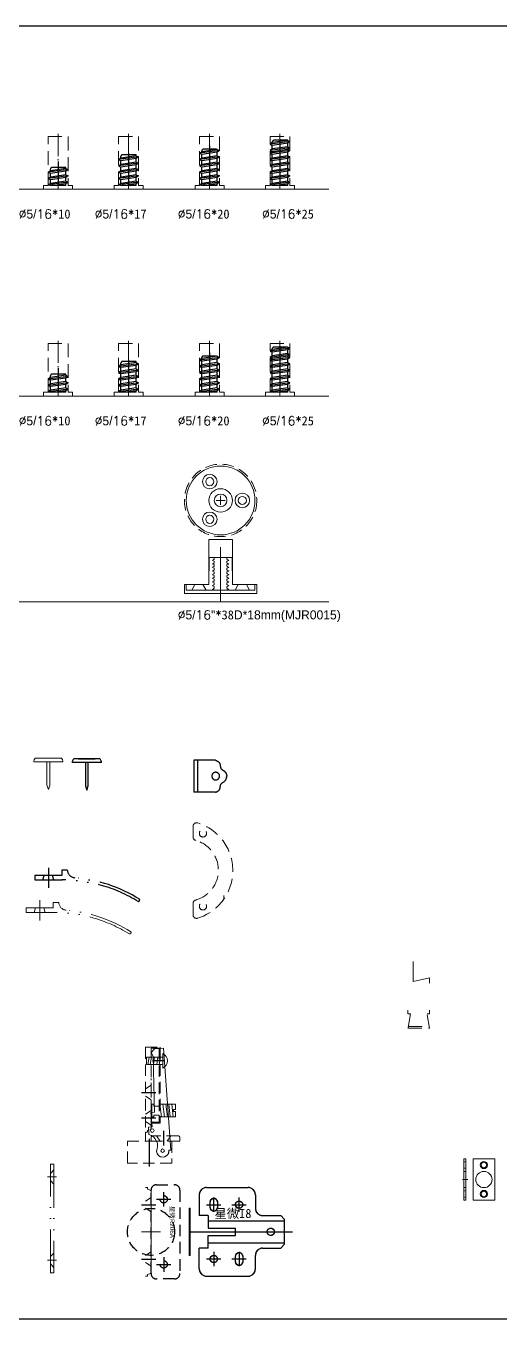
# Model space of a CAD drawing. Header units: millimetres. Extents: x -159360 to -156109, y -82746 to -81402.
# Drawn here: x -158842 to -158580, y -82746 to -82031 of the extents above; entities that cross this region are included whole.
import ezdxf

# ---------------------------------------------------------------- set-up
doc = ezdxf.new("R2010")
doc.units = ezdxf.units.MM
doc.header["$LTSCALE"] = 2
doc.header["$MEASUREMENT"] = 0
for name, pattern in [('ACAD_ISO04W100', [30.5, 24, -3, 0.5, -3]), ('ACAD_ISO05W100', [33, 24, -3, 0, -3, 0, -3]), ('ACAD_ISO12W100', [21, 12, -3, 0, -3, 0, -3]), ('CENTER', [2, 1.25, -0.25, 0.25, -0.25]), ('DASHED', [19.05, 12.7, -6.35]), ('HIDDEN2', [4.7625, 3.175, -1.5875])]:
    doc.linetypes.add(name, pattern=pattern)
doc.layers.get('0').update_dxf_attribs({"linetype": 'CONTINUOUS'})
for name, color, linetype in [('11-右后横档', 191, 'CONTINUOUS'), ('15-背板', 5, 'CONTINUOUS'), ('五金', 1, 'ACAD_ISO05W100')]:
    doc.layers.add(name, color=color, linetype=linetype)
for name, color, linetype, lineweight in [('14-左背框', 1, 'CONTINUOUS', 13), ('7-脚', 140, 'CENTER', 20), ('标注', 7, 'CONTINUOUS', 25)]:
    doc.layers.add(name, color=color, linetype=linetype, lineweight=lineweight)
doc.styles.add('HZ', font='simfang.ttf')
doc.styles.get("Standard").update_dxf_attribs({"font": 'SimSun.ttf', "height": 120})

# ---------------------------------------------------------------- blocks, each defined once
blk = doc.blocks.new('A$C3AF63EF9')
at = {"layer": '五金', "color": 1, "linetype": 'ByBlock', "lineweight": 18}
for p, q in [((-7.6, 3.45), (-6.77, -3.55)), ((-5.97, 3.45), (-5.13, -3.55)), ((-4.26, 3.45), (-3.43, -3.55)), ((-2.73, 3.45), (-1.9, -3.55)), ((-1, 3.5), (-0.17, -3.5))]:
    blk.add_line(p, q, dxfattribs=at)
for points in [[(-8, -3.5), (-8, -2.5), (-11, -2.5), (-11, -3.5), (-12, -3.5), (-12, 3.5), (-11, 3.5), (-11, 2.5), (-8, 2.5), (-8, 3.5)], [(-12, 3.5), (-11, 3.5)], [(-8, 3.5), (1, 3.5), (1, 0.5)], [(1, 0.5), (0, 0.5), (0, -0.5), (1, -0.5)], [(1, -0.5), (1, -3.5), (-8, -3.5)]]:
    blk.add_lwpolyline(points, dxfattribs=at)
blk = doc.blocks.new('A$C73464B1F')
at = {"layer": '五金', "color": 1, "linetype": 'ByBlock', "lineweight": 18}
for p, q in [((-7.58, 2), (-8.22, -2)), ((-6.26, 2), (-6.9, -2)), ((-4.5, 2), (-5.14, -2)), ((-2.63, 2), (-3.27, -2)), ((-1.31, 2), (-1.95, -2)), ((0, 2), (0, -2))]:
    blk.add_line(p, q, dxfattribs=at)
blk.add_lwpolyline([(-9, -2), (-9, 2), (0, 2), (0, 4, -0.638298), (0, -4, -0.148563)], format="xyb", dxfattribs=at)
blk.add_lwpolyline([(-9, -2), (0, -2), (0, -4)], dxfattribs=at)
blk = doc.blocks.new('A$C38414CFF')
at = {"layer": '五金', "color": 4}
for p, q in [((10.13, 44.5), (3.79, 44.5)), ((-2.3, 27), (5.7, 27)), ((-2.3, 27), (5.7, 27)), ((-2.3, 13), (5.7, 13))]:
    blk.add_line(p, q, dxfattribs=at)
at = {"layer": '五金', "color": 1, "linetype": 'HIDDEN2', "lineweight": 18}
for p, q in [((8, 46.5), (7.5, 46.5)), ((8, 42.5), (7.5, 42.5)), ((0, 29), (3, 31)), ((0, 29), (3, 31)), ((3, 24.3), (3, 34.7)), ((0, 25), (3, 23)), ((0, 25), (3, 23)), ((0, 15), (3, 17)), ((0, 15), (3, 17)), ((0, 11), (3, 9)), ((0, 11), (3, 9)), ((0, 5), (0, 0))]:
    blk.add_line(p, q, dxfattribs=at)
for points in [[(0, 52), (8, 52), (8, 10), (3, 10)], [(3, 51.5), (7.5, 51.5), (7.5, 10.5), (3, 10.5)]]:
    blk.add_lwpolyline(points, dxfattribs=at)
for points in [[(0, 5), (1, 5), (1, 6), (2.63, 6.43, 0.340854), (3, 6.91), (3, 52)], [(0, 52), (0, 5), (1, 5), (1, 6), (2.63, 6.43, 0.340854), (3, 6.91), (3, 52)]]:
    blk.add_lwpolyline(points, format="xyb", dxfattribs=at)
blk = doc.blocks.new('A$C4C703974')
at = {"layer": '五金', "color": 1, "linetype": 'ByBlock', "lineweight": 18}
blk.add_line((6, -54.5), (7, -54.5), dxfattribs=at)
for points in [[(-0.5, -32.91), (1, -2), (0, 0)], [(7, 2), (2, 2), (0, 0)], [(7, 2), (7, -54.5)], [(-0.5, -32.91), (-2.4, -32.91), (-2.4, -40.91), (-4.4, -40.91), (-4.4, -45.09)]]:
    blk.add_lwpolyline(points, dxfattribs=at)
for centre in [(-2.4, -43), (2.5, -54.5)]:
    blk.add_circle(centre, 1, dxfattribs=at)
for centre, radius, start, end in [((-6.49, -51.16), 6.42, 328.72209, 71.01033), ((2.5, -54.5), 3.5, 180, 0)]:
    blk.add_arc(centre, radius, start, end, dxfattribs=at)
blk = doc.blocks.new('A$C4B486485')
at = {"layer": '五金', "color": 4}
for p, q in [((0, -13.98), (0, 1.32)), ((7.75, -2.3), (7.75, 5.7))]:
    blk.add_line(p, q, dxfattribs=at)
at = {"layer": '五金', "color": 1, "linetype": 'ByBlock', "lineweight": 18}
for p, q in [((5.75, 0), (3.75, 3)), ((9.75, 0), (11.75, 3))]:
    blk.add_line(p, q, dxfattribs=at)
at = {"layer": '五金', "color": 1, "linetype": 'HIDDEN2', "lineweight": 18}
blk.add_lwpolyline([(13.75, 0), (12.25, 0), (12.25, -12), (-12.25, -12), (-12.25, 0), (0.75, 0)], dxfattribs=at)
blk.add_lwpolyline([(0.75, 0), (16.75, 0), (16.75, 2, 0.414214), (15.75, 3), (1.75, 3, 0.414214), (0.75, 2)], format="xyb", close=True, dxfattribs=at)
at = {"layer": '五金', "color": 1, "linetype": 'ByBlock', "lineweight": 18}
for name, p in [('A$C38414CFF', (-2.25, 0)), ('A$C73464B1F', (7.24, 44.5)), ('A$C3AF63EF9', (13.25, 17))]:
    blk.add_blockref(name, p, dxfattribs=at)
at = {"layer": '五金', "color": 1, "linetype": 'ByBlock', "lineweight": 18, "rotation": 4.153977684041114}
blk.add_blockref('A$C4C703974', (0.75, 49), dxfattribs=at)
blk = doc.blocks.new('A$C39632CB1')
at = {"layer": '五金', "color": 4}
blk.add_line((-2.3, 14.94), (5.7, 14.94), dxfattribs=at)
at = {"layer": '五金', "color": 1, "linetype": 'ByBlock', "lineweight": 18}
for p, q in [((0, 16.94), (3, 18.94)), ((0, 12.94), (3, 10.94)), ((0, -13.06), (3, -11.06)), ((0, -17.06), (3, -19.06))]:
    blk.add_line(p, q, dxfattribs=at)
blk.add_lwpolyline([(0, -24.56), (1, -24.56), (1, -23.56), (2.63, -23.13, 0.340854), (3, -22.65), (3, 22.53, 0.357511), (2.6, 23.02), (1, 23.44), (1, 24.44), (0, 24.44)], format="xyb", dxfattribs=at)
blk = doc.blocks.new('A$C00180DB9')
at = {"layer": '五金', "color": 4}
for p, q in [((7, 14), (7, 22)), ((3, 18), (11, 18)), ((7, -14), (7, -22)), ((3, -18), (11, -18))]:
    blk.add_line(p, q, dxfattribs=at)
at = {"layer": '五金', "color": 4, "linetype": 'ByBlock', "lineweight": 18}
for p, q in [((-5.2, 0), (5.2, 0)), ((0, -5.2), (0, 5.2))]:
    blk.add_line(p, q, dxfattribs=at)
at = {"layer": '五金', "linetype": 'HIDDEN2'}
blk.add_lwpolyline([(3, 26), (13, 26, -0.414214), (16, 23), (16, -23, -0.414214), (13, -26), (3, -26, -0.414214), (0, -23), (0, 23, -0.414214)], format="xyb", close=True, dxfattribs=at)
for centre, radius in [((7, 18), 2), ((0, 0), 13), ((7, -18), 2)]:
    blk.add_circle(centre, radius, dxfattribs=at)
at = {"layer": '五金', "lineweight": 18, "insert": (12.96, 14.27), "char_height": 2.5, "width": 22.9004, "attachment_point": 1, "rotation": 270}
blk.add_mtext('{\\fSimSun|b0|i0|c134|p54;星微\\fArial|b0|i0|c0|p32;R206A}', dxfattribs=at)
blk = doc.blocks.new('A$C342E52DD')
at = {"layer": '五金', "color": 4}
for p, q in [((10, 14), (10, 22)), ((-2.3, 15), (5.7, 15)), ((6, 18), (14, 18)), ((10, -14), (10, -22)), ((-2.3, -15), (5.7, -15)), ((6, -18), (14, -18))]:
    blk.add_line(p, q, dxfattribs=at)
at = {"layer": '五金', "color": 1, "linetype": 'ByBlock', "lineweight": 18}
for p, q in [((0, 17), (3, 19)), ((0, 13), (3, 11)), ((0, -13), (3, -11)), ((0, -17), (3, -19))]:
    blk.add_line(p, q, dxfattribs=at)
at = {"layer": '五金', "color": 4, "linetype": 'ByBlock', "lineweight": 18}
for p, q in [((-2.2, 0), (8.2, 0)), ((3, -5.2), (3, 5.2))]:
    blk.add_line(p, q, dxfattribs=at)
at = {"layer": '五金', "color": 1, "linetype": 'ByBlock', "lineweight": 18}
blk.add_lwpolyline([(0, -24.5), (1, -24.5), (1, -23.5), (2.63, -23.07, 0.340854), (3, -22.59), (3, 22.59, 0.357511), (2.6, 23.08), (1, 23.5), (1, 24.5), (0, 24.5)], format="xyb", dxfattribs=at)
at = {"layer": '五金', "linetype": 'HIDDEN2'}
blk.add_lwpolyline([(6, 26), (16, 26, -0.414214), (19, 23), (19, -23, -0.414214), (16, -26), (6, -26, -0.414214), (3, -23), (3, 23, -0.414214)], format="xyb", close=True, dxfattribs=at)
for centre, radius in [((10, 18), 2), ((3, 0), 13), ((10, -18), 2)]:
    blk.add_circle(centre, radius, dxfattribs=at)
at = {"layer": '五金', "color": 1, "linetype": 'ByBlock', "lineweight": 18}
for name, p in [('A$C00180DB9', (3, 0)), ('A$C39632CB1', (0, 0.06))]:
    blk.add_blockref(name, p, dxfattribs=at)
at = {"layer": '五金', "lineweight": 18, "insert": (15.96, 14.27), "char_height": 2.5, "width": 22.9004, "attachment_point": 1, "rotation": 270}
blk.add_mtext('{\\fSimSun|b0|i0|c134|p54;星微\\fArial|b0|i0|c0|p32;R206A}', dxfattribs=at)
blk = doc.blocks.new('A$C1E143829')
at = {"layer": '五金'}
for p, q in [((9, 24.5), (32, 24.5)), ((5, 20.5), (5, 9)), ((36, 20.5), (36, 13)), ((10, 9), (5, 9)), ((10, 9), (10, 2)), ((40, 9), (50, 9)), ((50, 9), (52, 7)), ((0, 0), (56.46, 0)), ((10, 6), (52, 6)), ((10, 2), (25, 2)), ((25, -2), (25, 2)), ((52, 7), (52, -7)), ((10, -2), (25, -2)), ((10, -9), (10, -2)), ((10, -6), (52, -6)), ((52, -7), (50, -9)), ((10, -9), (5, -9)), ((10, -9), (5, -9)), ((5, -20.5), (5, -9)), ((36, -20.5), (36, -13)), ((40, -9), (50, -9)), ((9, -24.5), (32, -24.5))]:
    blk.add_line(p, q, dxfattribs=at)
at = {"layer": '五金', "color": 4}
for p, q in [((9, 15), (17, 15)), ((13, 11), (13, 19)), ((23, 15), (31, 15)), ((27, 11), (27, 19)), ((13, -11), (13, -19)), ((27, -11), (27, -19)), ((17, -15), (9, -15)), ((31, -15), (23, -15))]:
    blk.add_line(p, q, dxfattribs=at)
at = {"layer": '五金'}
for points in [[(11, 13.5), (11, 16.5, -1), (15, 16.5), (15, 13.5, -1), (11, 13.5, -1)], [(29, -13.5), (29, -16.5, -1), (25, -16.5), (25, -13.5, -1), (29, -13.5, -1)]]:
    blk.add_lwpolyline(points, format="xyb", dxfattribs=at)
for centre in [(27, 15), (44.5, 0), (13, -15)]:
    blk.add_circle(centre, 2, dxfattribs=at)
for centre, start, end in [((9, 20.5), 90, 180), ((32, 20.5), 0, 90), ((40, 13), 180, 270), ((40, -13), 90, 180), ((9, -20.5), 180, 270), ((32, -20.5), 270, 0)]:
    blk.add_arc(centre, 4, start, end, dxfattribs=at)
at = {"layer": '五金', "lineweight": 18, "insert": (13.4, 12.64), "char_height": 5, "width": 36.317, "attachment_point": 1}
blk.add_mtext('{\\fSimSun|b0|i0|c134|p54;星微}I{\\fSimSun|b0|i0|c134|p54;8}', dxfattribs=at)
blk = doc.blocks.new('A$C5EF81AE8')
at = {"layer": '五金', "linetype": 'ACAD_ISO12W100', "lineweight": 18}
for p, q in [((-1.66, -7), (3.34, -7)), ((-1.66, -53), (3.34, -53))]:
    blk.add_line(p, q, dxfattribs=at)
blk.add_lwpolyline([(2, 0), (2, -60), (0, -60), (0, 0)], close=True, dxfattribs=at)
for points in [[(2, -3), (2, -3), (0, -5), (0, -9), (2, -11), (2, -11)], [(2, -57), (2, -57), (0, -55), (0, -51), (2, -49), (2, -49)]]:
    blk.add_lwpolyline(points, dxfattribs=at)
blk = doc.blocks.new('A$C4D2A5244')
at = {"layer": '五金'}
for p, q in [((0, 21.94), (0, 0.04)), ((5.5, 19.33), (-5.5, 17.83)), ((-4.25, 18.73), (-5.5, 17.83)), ((-5.5, 17.83), (-4.25, 17.22)), ((5.5, 15.83), (-5.5, 14.33)), ((-4.25, 15.23), (-5.5, 14.33)), ((-5.5, 14.33), (-4.25, 13.72)), ((4.25, 19.93), (-4.25, 18.73)), ((-4.25, 18.73), (-4.25, 19.29)), ((4.25, 18.42), (-4.25, 17.22)), ((-4.25, 15.23), (-4.25, 17.22)), ((4.25, 16.43), (-4.25, 15.23)), ((4.25, 14.92), (-4.25, 13.72)), ((3.5, 20.04), (-3.5, 20.04)), ((4.25, 19.93), (5.5, 19.33)), ((5.5, 19.33), (4.25, 18.42)), ((4.25, 16.43), (4.25, 18.42)), ((4.25, 16.43), (5.5, 15.83)), ((5.5, 15.83), (4.25, 14.92)), ((4.25, 12.93), (4.25, 14.92)), ((5.5, 12.33), (-5.5, 10.83)), ((-4.25, 11.73), (-5.5, 10.83)), ((-5.5, 10.83), (-4.25, 10.22)), ((5.5, 8.83), (-5.5, 7.33)), ((-4.25, 8.23), (-5.5, 7.33)), ((-5.5, 7.33), (-4.25, 6.72)), ((-4.25, 11.73), (-4.25, 13.72)), ((4.25, 12.93), (-4.25, 11.73)), ((4.25, 11.42), (-4.25, 10.22)), ((-4.25, 8.23), (-4.25, 10.22)), ((4.25, 9.43), (-4.25, 8.23)), ((4.25, 7.92), (-4.25, 6.72)), ((4.25, 12.93), (5.5, 12.33)), ((5.5, 12.33), (4.25, 11.42)), ((4.25, 9.43), (4.25, 11.42)), ((4.25, 9.43), (5.5, 8.83)), ((5.5, 8.83), (4.25, 7.92)), ((4.25, 5.93), (4.25, 7.92)), ((5.5, 5.33), (-5.5, 3.83)), ((-4.25, 4.73), (-5.5, 3.83)), ((-5.5, 3.83), (-4.25, 3.22)), ((5.5, 1.83), (-5.5, 0.33)), ((-4.25, 1.23), (-5.5, 0.33)), ((-5.5, 0.33), (-3.5, 0.04)), ((-4.25, 4.73), (-4.25, 6.72)), ((4.25, 5.93), (-4.25, 4.73)), ((4.25, 4.42), (-4.25, 3.22)), ((-4.25, 1.23), (-4.25, 3.22)), ((4.25, 2.43), (-4.25, 1.23)), ((4.25, 0.04), (-3.5, 0.04)), ((4.25, 0.92), (-2, 0.04)), ((4.25, 5.93), (5.5, 5.33)), ((5.5, 5.33), (4.25, 4.42)), ((4.25, 2.43), (4.25, 4.42)), ((4.25, 2.43), (5.5, 1.83)), ((5.5, 1.83), (4.25, 0.92)), ((4.25, 0.04), (4.25, 0.92))]:
    blk.add_line(p, q, dxfattribs=at)
for centre, start, end in [((-3.5, 19.29), 90, 180), ((3.5, 19.29), 53.95129, 90)]:
    blk.add_arc(centre, 0.75, start, end, dxfattribs=at)
blk = doc.blocks.new('A$C4B52179E')
at = {"layer": '五金'}
for p, q in [((5.5, 24.3), (-5.5, 22.8)), ((-4.25, 23.7), (-5.5, 22.8)), ((-5.5, 22.8), (-4.25, 22.19)), ((4.25, 24.9), (-4.25, 23.7)), ((-4.25, 23.7), (-4.25, 24)), ((4.25, 23.39), (-4.25, 22.19)), ((-4.25, 20.2), (-4.25, 22.19)), ((4.25, 25), (-3.25, 25)), ((0, 25.56), (0, 0)), ((4.25, 24.9), (4.25, 25)), ((4.25, 24.9), (5.5, 24.3)), ((5.5, 24.3), (4.25, 23.39)), ((4.25, 21.4), (4.25, 23.39)), ((5.5, 20.8), (-5.5, 19.3)), ((-4.25, 20.2), (-5.5, 19.3)), ((-5.5, 19.3), (-4.25, 18.69)), ((5.5, 19.29), (-5.5, 17.79)), ((-4.25, 18.69), (-5.5, 17.79)), ((-5.5, 17.79), (-4.25, 17.18)), ((5.5, 15.79), (-5.5, 14.29)), ((-4.25, 15.19), (-5.5, 14.29)), ((-5.5, 14.29), (-4.25, 13.68)), ((4.25, 21.4), (-4.25, 20.2)), ((4.25, 19.89), (-4.25, 18.69)), ((4.25, 18.38), (-4.25, 17.18)), ((-4.25, 15.19), (-4.25, 17.18)), ((4.25, 16.39), (-4.25, 15.19)), ((4.25, 14.88), (-4.25, 13.68)), ((4.25, 21.4), (5.5, 20.8)), ((5.5, 20.8), (4.25, 19.89)), ((4.25, 19.89), (5.5, 19.29)), ((5.5, 19.29), (4.25, 18.38)), ((4.25, 16.39), (4.25, 18.38)), ((4.25, 16.39), (5.5, 15.79)), ((5.5, 15.79), (4.25, 14.88)), ((4.25, 12.89), (4.25, 14.88)), ((5.5, 12.29), (-5.5, 10.79)), ((-4.25, 11.69), (-5.5, 10.79)), ((-5.5, 10.79), (-4.25, 10.18)), ((5.5, 8.79), (-5.5, 7.29)), ((-4.25, 8.19), (-5.5, 7.29)), ((-5.5, 7.29), (-4.25, 6.68)), ((-4.25, 11.69), (-4.25, 13.68)), ((4.25, 12.89), (-4.25, 11.69)), ((4.25, 11.38), (-4.25, 10.18)), ((-4.25, 8.19), (-4.25, 10.18)), ((4.25, 9.39), (-4.25, 8.19)), ((4.25, 7.88), (-4.25, 6.68)), ((4.25, 12.89), (5.5, 12.29)), ((5.5, 12.29), (4.25, 11.38)), ((4.25, 9.39), (4.25, 11.38)), ((4.25, 9.39), (5.5, 8.79)), ((5.5, 8.79), (4.25, 7.88)), ((4.25, 5.89), (4.25, 7.88)), ((5.5, 5.29), (-5.5, 3.79)), ((-4.25, 4.69), (-5.5, 3.79)), ((-5.5, 3.79), (-4.25, 3.18)), ((5.5, 1.79), (-5.5, 0.29)), ((-4.25, 1.19), (-5.5, 0.29)), ((-5.5, 0.29), (-3.5, 0)), ((-4.25, 4.69), (-4.25, 6.68)), ((4.25, 5.89), (-4.25, 4.69)), ((4.25, 4.38), (-4.25, 3.18)), ((-4.25, 1.19), (-4.25, 3.18)), ((4.25, 2.39), (-4.25, 1.19)), ((4.25, 0), (-3.5, 0)), ((4.25, 0.88), (-2, 0)), ((4.25, 5.89), (5.5, 5.29)), ((5.5, 5.29), (4.25, 4.38)), ((4.25, 2.39), (4.25, 4.38)), ((4.25, 2.39), (5.5, 1.79)), ((5.5, 1.79), (4.25, 0.88)), ((4.25, 0), (4.25, 0.88))]:
    blk.add_line(p, q, dxfattribs=at)
blk.add_arc((-3.25, 24), 1, 90, 180, dxfattribs=at)
blk = doc.blocks.new('A$C1B454A5F')
at = {"layer": '五金'}
for p, q in [((5.5, 15.79), (-5.5, 14.29)), ((-4.25, 15.19), (-5.5, 14.29)), ((-5.5, 14.29), (-4.25, 13.68)), ((4.25, 16.39), (-4.25, 15.19)), ((-4.25, 15.19), (-4.25, 16)), ((4.25, 14.88), (-4.25, 13.68)), ((4.25, 17), (-3.25, 17)), ((0, 17.9), (0, 0)), ((4.25, 16.39), (4.25, 17)), ((4.25, 16.39), (5.5, 15.79)), ((5.5, 15.79), (4.25, 14.88)), ((4.25, 12.89), (4.25, 14.88)), ((5.5, 12.29), (-5.5, 10.79)), ((-4.25, 11.69), (-5.5, 10.79)), ((-5.5, 10.79), (-4.25, 10.18)), ((5.5, 8.79), (-5.5, 7.29)), ((-4.25, 8.19), (-5.5, 7.29)), ((-5.5, 7.29), (-4.25, 6.68)), ((-4.25, 11.69), (-4.25, 13.68)), ((4.25, 12.89), (-4.25, 11.69)), ((4.25, 11.38), (-4.25, 10.18)), ((-4.25, 8.19), (-4.25, 10.18)), ((4.25, 9.39), (-4.25, 8.19)), ((4.25, 7.88), (-4.25, 6.68)), ((4.25, 12.89), (5.5, 12.29)), ((5.5, 12.29), (4.25, 11.38)), ((4.25, 9.39), (4.25, 11.38)), ((4.25, 9.39), (5.5, 8.79)), ((5.5, 8.79), (4.25, 7.88)), ((4.25, 5.89), (4.25, 7.88)), ((5.5, 5.29), (-5.5, 3.79)), ((-4.25, 4.69), (-5.5, 3.79)), ((-5.5, 3.79), (-4.25, 3.18)), ((5.5, 1.79), (-5.5, 0.29)), ((-4.25, 1.19), (-5.5, 0.29)), ((-5.5, 0.29), (-3.5, 0)), ((-4.25, 4.69), (-4.25, 6.68)), ((4.25, 5.89), (-4.25, 4.69)), ((4.25, 4.38), (-4.25, 3.18)), ((-4.25, 1.19), (-4.25, 3.18)), ((4.25, 2.39), (-4.25, 1.19)), ((4.25, 0), (-3.5, 0)), ((4.25, 0.88), (-2, 0)), ((4.25, 5.89), (5.5, 5.29)), ((5.5, 5.29), (4.25, 4.38)), ((4.25, 2.39), (4.25, 4.38)), ((4.25, 2.39), (5.5, 1.79)), ((5.5, 1.79), (4.25, 0.88)), ((4.25, 0), (4.25, 0.88))]:
    blk.add_line(p, q, dxfattribs=at)
blk.add_arc((-3.25, 16), 1, 90, 180, dxfattribs=at)
blk = doc.blocks.new('A$C697538F8')
at = {"layer": '五金'}
for p, q in [((5.5, 8.79), (-5.5, 7.29)), ((-4.25, 8.19), (-5.5, 7.29)), ((-5.5, 7.29), (-4.25, 6.68)), ((4.25, 9.39), (-4.25, 8.19)), ((-4.25, 8.19), (-4.25, 9)), ((4.25, 7.88), (-4.25, 6.68)), ((4.25, 10), (-3.25, 10)), ((0, 13.23), (0, 0)), ((4.25, 9.39), (4.25, 10)), ((4.25, 9.39), (5.5, 8.79)), ((5.5, 8.79), (4.25, 7.88)), ((4.25, 5.89), (4.25, 7.88)), ((5.5, 5.29), (-5.5, 3.79)), ((-4.25, 4.69), (-5.5, 3.79)), ((-5.5, 3.79), (-4.25, 3.18)), ((5.5, 1.79), (-5.5, 0.29)), ((-4.25, 1.19), (-5.5, 0.29)), ((-5.5, 0.29), (-3.5, 0)), ((-4.25, 4.69), (-4.25, 6.68)), ((4.25, 5.89), (-4.25, 4.69)), ((4.25, 4.38), (-4.25, 3.18)), ((-4.25, 1.19), (-4.25, 3.18)), ((4.25, 2.39), (-4.25, 1.19)), ((4.25, 0), (-3.5, 0)), ((4.25, 0.88), (-2, 0)), ((4.25, 5.89), (5.5, 5.29)), ((5.5, 5.29), (4.25, 4.38)), ((4.25, 2.39), (4.25, 4.38)), ((4.25, 2.39), (5.5, 1.79)), ((5.5, 1.79), (4.25, 0.88)), ((4.25, 0), (4.25, 0.88))]:
    blk.add_line(p, q, dxfattribs=at)
blk.add_arc((-3.25, 9), 1, 90, 180, dxfattribs=at)
blk = doc.blocks.new('A$C04316B8F')
at = {"layer": '五金', "linetype": 'ACAD_ISO12W100', "lineweight": 30}
for p, q in [((0, 0), (-15, 0)), ((-15, 0), (-15, -2.5)), ((-7.5, 4.21), (-7.5, -6.93)), ((0, 3), (0, 0)), ((0, 3), (3, 3)), ((-15, -2.5), (0, -2.5)), ((0, -2.5), (0.36, -2.5))]:
    blk.add_line(p, q, dxfattribs=at)
at = {"layer": '五金'}
for p, q in [((-10.58, -2.5), (-9.78, 0)), ((-4.42, -2.5), (-5.22, 0))]:
    blk.add_line(p, q, dxfattribs=at)
at = {"layer": '五金', "linetype": 'ACAD_ISO12W100', "lineweight": 30}
for centre, radius, start, end in [((7.5, 3.19), 4.51, 182.46757, 265.05353), ((0.18, -82.1), 79.6, 58.19026, 90.12791), ((0.18, -82.1), 81.1, 58.1858, 85.09281), ((42.08, -13.54), 0.922, 273.47623, 22.42196)]:
    blk.add_arc(centre, radius, start, end, dxfattribs=at)
blk = doc.blocks.new('A$C495B21C4')
at = {"layer": '五金', "lineweight": 30}
for p, q in [((-8.85, 12.03), (-8.85, 0)), ((8.85, 12.03), (8.85, 0)), ((8.85, 2), (-8.85, 2)), ((8.85, 0), (-8.85, 0))]:
    blk.add_line(p, q, dxfattribs=at)
blk.add_circle((0.09, 12.07), 2.12, dxfattribs=at)
for points in [[(-8.85, 12.03), (-8.5, 12.84), (-7.88, 14.25), (-5.87, 14.58), (-3.66, 14.91), (-3.01, 17.42), (-0.85, 18.16), (0, 18.17)], [(8.85, 12.03), (8.5, 12.84), (7.88, 14.25), (5.87, 14.58), (3.66, 14.91), (3.01, 17.42), (0.85, 18.16), (0, 18.17)]]:
    blk.add_open_spline(points, degree=3, knots=[0, 0, 0, 0, 2.451698, 4.263075, 5.767117, 8.773082, 11.009405, 11.009405, 11.009405, 11.009405], dxfattribs=at)
blk = doc.blocks.new('A$C01A2602B')
at = {"layer": '7-脚', "linetype": 'DASHED', "ltscale": 0.3}
blk.add_line((-5.82, -9), (5.82, -9), dxfattribs=at)
blk.add_lwpolyline([(-6, 0), (-6, -2), (-4.59, -2), (-6, -10), (6, -10), (4.59, -2), (6, -2), (6, 0)], dxfattribs=at)
blk = doc.blocks.new('A$C676E53A0')
at = {"layer": '11-右后横档'}
for p, q in [((8.06, 0), (-8.06, 0)), ((7.26, 2), (-7.26, 2))]:
    blk.add_line(p, q, dxfattribs=at)
at = {"layer": '11-右后横档', "ltscale": 0.1}
blk.add_lwpolyline([(-0.81, 0), (-0.81, -12.87), (0, -15.29), (0.81, -12.87), (0.81, 0)], dxfattribs=at)
at = {"layer": '11-右后横档'}
for centre, radius, start, end in [((-5.23, -0.01), 2.84, 142.95828, 179.70787), ((-6.75, 1.37), 0.806, 128.78266, 156.42182), ((6.75, 1.37), 0.806, 23.57818, 51.21734), ((5.23, -0.01), 2.84, 0.29213, 37.04172)]:
    blk.add_arc(centre, radius, start, end, dxfattribs=at)
at = {"layer": '15-背板', "color": 3}
blk.add_line((-4.57, 2), (4.57, 2), dxfattribs=at)
blk = doc.blocks.new('A$C03D8782E')
at = {"layer": '14-左背框', "linetype": 'DASHED', "ltscale": 0.3}
for p, q in [((-24.61, 0), (-18.4, 0)), ((24.23, 0), (18.4, 0)), ((-16.02, -17), (-13.92, -17))]:
    blk.add_line(p, q, dxfattribs=at)
for centre in [(-19.96, -5.5), (20.34, -5.5)]:
    blk.add_circle(centre, 2, dxfattribs=at)
for centre, radius, start, end in [((-24.61, -2), 2, 90, 197.21751), ((24.23, -2), 2, 342.78249, 90), ((-0.19, 5.57), 27.57, 197.21751, 342.78249), ((-18.4, -2), 2, 15.46144, 90), ((0, 3.09), 17.09, 195.46144, 344.53856), ((18.4, -2), 2, 90, 164.53856)]:
    blk.add_arc(centre, radius, start, end, dxfattribs=at)

msp = doc.modelspace()

# ---------------------------------------------------------------- linework, layer by layer
at = {"color": 0, "linetype": 'ACAD_ISO04W100', "lineweight": 18, "ltscale": 0.3}
for p, q in [((-158824.33, -82121.51), (-158824.33, -82090.93)), ((-158785.4, -82121.51), (-158785.4, -82090.93)), ((-158740.63, -82121.51), (-158740.63, -82090.93)), ((-158701.7, -82121.51), (-158701.7, -82090.93)), ((-158824.33, -82235.72), (-158824.33, -82205.15)), ((-158785.4, -82235.72), (-158785.4, -82205.15)), ((-158740.63, -82235.72), (-158740.63, -82205.15)), ((-158701.7, -82235.72), (-158701.7, -82205.15))]:
    msp.add_line(p, q, dxfattribs=at)
at = {"color": 0, "linetype": 'ByBlock', "lineweight": 18}
for p, q in [((-159333.27, -82121.51), (-158674.77, -82121.51)), ((-159238.53, -82235.72), (-158674.77, -82235.72)), ((-159238.53, -82349.44), (-158674.77, -82349.44)), ((-158767.99, -82647.41), (-158769.99, -82644.41)), ((-158763.99, -82647.41), (-158761.99, -82644.41)), ((-158599, -82664), (-158600, -82664)), ((-158600.8, -82668.5), (-158597.93, -82668.5)), ((-158599, -82673), (-158600, -82673)), ((-158775.99, -82680.41), (-158772.99, -82678.41)), ((-158775.99, -82684.41), (-158772.99, -82686.41)), ((-158772.99, -82702.61), (-158772.99, -82692.2)), ((-158778.19, -82697.41), (-158767.79, -82697.41)), ((-158775.99, -82710.41), (-158772.99, -82708.41)), ((-158775.99, -82714.41), (-158772.99, -82716.41))]:
    msp.add_line(p, q, dxfattribs=at)
at = {"color": 0, "lineweight": 18}
for p, q in [((-158737.01, -82293.41), (-158732.01, -82293.41)), ((-158734.51, -82295.91), (-158734.51, -82290.91)), ((-158822.48, -82435.76), (-158837, -82435.76)), ((-158834.32, -82435.76), (-158825.17, -82435.76)), ((-158821.68, -82437.76), (-158837.81, -82437.76)), ((-158837.57, -82520.93), (-158836.78, -82518.43)), ((-158831.41, -82520.93), (-158832.21, -82518.43))]:
    msp.add_line(p, q, dxfattribs=at)
at = {"color": 0, "lineweight": 18, "ltscale": 0.3}
for p, q in [((-158739.08, -82326.52), (-158738.01, -82325.78)), ((-158739.08, -82326.52), (-158738.01, -82326.86)), ((-158739.08, -82328.52), (-158738.01, -82327.78)), ((-158739.08, -82328.52), (-158738.01, -82328.86)), ((-158739.08, -82330.52), (-158738.01, -82329.78)), ((-158738.01, -82324.89), (-158738.01, -82325.78)), ((-158738.01, -82326.86), (-158738.01, -82327.78)), ((-158738.01, -82328.86), (-158738.01, -82329.78)), ((-158737.38, -82324.89), (-158730.97, -82324.89)), ((-158731.01, -82324.89), (-158731.01, -82325.78)), ((-158729.95, -82326.52), (-158731.01, -82325.78)), ((-158729.95, -82326.52), (-158731.01, -82326.86)), ((-158731.01, -82326.86), (-158731.01, -82327.78)), ((-158729.95, -82328.52), (-158731.01, -82327.78)), ((-158729.95, -82328.52), (-158731.01, -82328.86)), ((-158731.01, -82328.86), (-158731.01, -82329.78)), ((-158729.95, -82330.52), (-158731.01, -82329.78)), ((-158739.08, -82330.52), (-158738.01, -82330.86)), ((-158739.08, -82332.52), (-158738.01, -82331.78)), ((-158739.08, -82332.52), (-158738.01, -82332.86)), ((-158739.08, -82334.52), (-158738.01, -82333.78)), ((-158739.08, -82334.52), (-158738.01, -82334.86)), ((-158739.08, -82336.52), (-158738.01, -82335.78)), ((-158739.08, -82336.52), (-158738.01, -82336.86)), ((-158738.01, -82330.86), (-158738.01, -82331.78)), ((-158738.01, -82332.86), (-158738.01, -82333.78)), ((-158738.01, -82334.86), (-158738.01, -82335.78)), ((-158738.01, -82336.86), (-158738.01, -82337.78)), ((-158729.95, -82330.52), (-158731.01, -82330.86)), ((-158731.01, -82330.86), (-158731.01, -82331.78)), ((-158729.95, -82332.52), (-158731.01, -82331.78)), ((-158729.95, -82332.52), (-158731.01, -82332.86)), ((-158731.01, -82332.86), (-158731.01, -82333.78)), ((-158729.95, -82334.52), (-158731.01, -82333.78)), ((-158729.95, -82334.52), (-158731.01, -82334.86)), ((-158731.01, -82334.86), (-158731.01, -82335.78)), ((-158729.95, -82336.52), (-158731.01, -82335.78)), ((-158729.95, -82336.52), (-158731.01, -82336.86)), ((-158731.01, -82336.86), (-158731.01, -82337.78)), ((-158748.76, -82339.89), (-158750.51, -82342.89)), ((-158744.26, -82339.89), (-158742.51, -82342.89)), ((-158739.08, -82338.52), (-158738.01, -82337.78)), ((-158739.08, -82338.52), (-158738.01, -82338.86)), ((-158739.08, -82340.52), (-158738.01, -82339.78)), ((-158739.08, -82340.52), (-158738.01, -82340.86)), ((-158739.08, -82342.52), (-158738.01, -82341.78)), ((-158739.08, -82342.52), (-158738.01, -82342.86)), ((-158738.01, -82338.86), (-158738.01, -82339.78)), ((-158738.01, -82340.86), (-158738.01, -82341.78)), ((-158729.95, -82338.52), (-158731.01, -82337.78)), ((-158729.95, -82338.52), (-158731.01, -82338.86)), ((-158731.01, -82338.86), (-158731.01, -82339.78)), ((-158729.95, -82340.52), (-158731.01, -82339.78)), ((-158729.95, -82340.52), (-158731.01, -82340.86)), ((-158731.01, -82340.86), (-158731.01, -82341.78)), ((-158729.95, -82342.52), (-158731.01, -82341.78)), ((-158729.95, -82342.52), (-158731.01, -82342.86)), ((-158724.76, -82339.89), (-158726.51, -82342.89)), ((-158720.26, -82339.89), (-158718.51, -82342.89))]:
    msp.add_line(p, q, dxfattribs=at)
at = {"color": 0, "linetype": 'ACAD_ISO12W100', "lineweight": 18}
for p, q in [((-158834.49, -82514.22), (-158834.49, -82525.35)), ((-158826.99, -82515.43), (-158826.99, -82518.43)), ((-158826.99, -82515.43), (-158823.99, -82515.43)), ((-158826.99, -82518.43), (-158841.99, -82518.43)), ((-158841.99, -82518.43), (-158841.99, -82520.93)), ((-158841.99, -82520.93), (-158826.99, -82520.93)), ((-158826.99, -82520.93), (-158826.64, -82520.93)), ((-158830.29, -82667.11), (-158825.29, -82667.11)), ((-158830.29, -82713.11), (-158825.29, -82713.11))]:
    msp.add_line(p, q, dxfattribs=at)
at = {"color": 0}
for p, q in [((-158765.99, -82649.7), (-158765.99, -82641.7)), ((-158773.74, -82661.39), (-158773.74, -82646.08)), ((-158742.31, -82672.91), (-158719.31, -82672.91)), ((-158769.99, -82679.41), (-158761.99, -82679.41)), ((-158765.99, -82683.41), (-158765.99, -82675.41)), ((-158746.31, -82676.91), (-158746.31, -82688.41)), ((-158738.31, -82686.41), (-158738.31, -82678.41)), ((-158724.31, -82686.41), (-158724.31, -82678.41)), ((-158715.31, -82676.91), (-158715.31, -82684.41)), ((-158778.29, -82682.41), (-158770.29, -82682.41)), ((-158742.31, -82682.41), (-158734.31, -82682.41)), ((-158728.31, -82682.41), (-158720.31, -82682.41)), ((-158741.31, -82688.41), (-158746.31, -82688.41)), ((-158741.31, -82688.41), (-158741.31, -82695.41)), ((-158741.31, -82691.41), (-158699.31, -82691.41)), ((-158711.31, -82688.41), (-158701.31, -82688.41)), ((-158701.31, -82688.41), (-158699.31, -82690.41)), ((-158699.31, -82690.41), (-158699.31, -82704.41)), ((-158751.31, -82697.41), (-158694.85, -82697.41)), ((-158741.31, -82695.41), (-158726.31, -82695.41)), ((-158741.31, -82699.41), (-158726.31, -82699.41)), ((-158741.31, -82706.41), (-158741.31, -82699.41)), ((-158726.31, -82699.41), (-158726.31, -82695.41)), ((-158741.31, -82706.41), (-158746.31, -82706.41)), ((-158741.31, -82706.41), (-158746.31, -82706.41)), ((-158746.31, -82717.91), (-158746.31, -82706.41)), ((-158741.31, -82703.41), (-158699.31, -82703.41)), ((-158738.31, -82708.41), (-158738.31, -82716.41)), ((-158724.31, -82708.41), (-158724.31, -82716.41)), ((-158711.31, -82706.41), (-158701.31, -82706.41)), ((-158699.31, -82704.41), (-158701.31, -82706.41)), ((-158778.29, -82712.41), (-158770.29, -82712.41)), ((-158769.99, -82715.41), (-158761.99, -82715.41)), ((-158765.99, -82711.41), (-158765.99, -82719.41)), ((-158734.31, -82712.41), (-158742.31, -82712.41)), ((-158720.31, -82712.41), (-158728.31, -82712.41)), ((-158715.31, -82717.91), (-158715.31, -82710.41)), ((-158742.31, -82721.91), (-158719.31, -82721.91))]:
    msp.add_line(p, q, dxfattribs=at)
at = {"color": 0, "linetype": 'DASHED', "lineweight": 18, "ltscale": 0.3}
for points in [[(-158832.33, -82121.51), (-158832.33, -82119.45), (-158829.83, -82119.45), (-158829.83, -82092.45), (-158818.83, -82092.45), (-158818.83, -82119.45), (-158816.33, -82119.45), (-158816.33, -82121.51)], [(-158793.4, -82121.51), (-158793.4, -82119.45), (-158790.9, -82119.45), (-158790.9, -82092.45), (-158779.9, -82092.45), (-158779.9, -82119.45), (-158777.4, -82119.45), (-158777.4, -82121.51)], [(-158748.63, -82121.51), (-158748.63, -82119.45), (-158746.13, -82119.45), (-158746.13, -82092.45), (-158735.13, -82092.45), (-158735.13, -82119.45), (-158732.63, -82119.45), (-158732.63, -82121.51)], [(-158709.7, -82121.51), (-158709.7, -82119.45), (-158707.2, -82119.45), (-158707.2, -82092.45), (-158696.2, -82092.45), (-158696.2, -82119.45), (-158693.7, -82119.45), (-158693.7, -82121.51)], [(-158832.33, -82235.72), (-158832.33, -82233.66), (-158829.83, -82233.66), (-158829.83, -82206.66), (-158818.83, -82206.66), (-158818.83, -82233.66), (-158816.33, -82233.66), (-158816.33, -82235.72)], [(-158793.4, -82235.72), (-158793.4, -82233.66), (-158790.9, -82233.66), (-158790.9, -82206.66), (-158779.9, -82206.66), (-158779.9, -82233.66), (-158777.4, -82233.66), (-158777.4, -82235.72)], [(-158748.63, -82235.72), (-158748.63, -82233.66), (-158746.13, -82233.66), (-158746.13, -82206.66), (-158735.13, -82206.66), (-158735.13, -82233.66), (-158732.63, -82233.66), (-158732.63, -82235.72)], [(-158709.7, -82235.72), (-158709.7, -82233.66), (-158707.2, -82233.66), (-158707.2, -82206.66), (-158696.2, -82206.66), (-158696.2, -82233.66), (-158693.7, -82233.66), (-158693.7, -82235.72)]]:
    msp.add_lwpolyline(points, dxfattribs=at)
at = {"color": 0, "lineweight": 18, "ltscale": 0.3}
for points in [[(-158734.51, -82344.89), (-158714.51, -82344.89), (-158714.51, -82339.89), (-158728.01, -82339.89), (-158728.01, -82314.89), (-158741.01, -82314.89), (-158741.01, -82339.89), (-158754.51, -82339.89), (-158754.51, -82344.89), (-158734.51, -82344.89)], [(-158734.51, -82342.89), (-158715.51, -82342.89), (-158715.51, -82339.89), (-158728.01, -82339.89), (-158728.21, -82324.89), (-158740.81, -82324.89), (-158741.01, -82339.89), (-158753.51, -82339.89), (-158753.51, -82342.89), (-158734.51, -82342.89)]]:
    msp.add_lwpolyline(points, dxfattribs=at)
at = {"color": 0, "linetype": 'ACAD_ISO04W100', "lineweight": 18}
msp.add_lwpolyline([(-158734.51, -82319.24), (-158734.51, -82349.44)], dxfattribs=at)
at = {"color": 0, "lineweight": 18, "ltscale": 0.1}
msp.add_lwpolyline([(-158830.55, -82437.76), (-158830.55, -82450.63), (-158829.74, -82453.05), (-158828.94, -82450.63), (-158828.94, -82437.76)], dxfattribs=at)
at = {"color": 0, "linetype": 'ByBlock', "lineweight": 18}
for points in [[(-158619, -82560.13), (-158619, -82557.13), (-158628, -82559.14), (-158628.01, -82548.14)], [(-158600, -82659), (-158599, -82658.5)], [(-158600, -82662), (-158599, -82662.5)], [(-158600, -82675), (-158599, -82674.5)], [(-158600, -82678), (-158599, -82678.5)], [(-158751.81, -82684.41), (-158751.31, -82684.41), (-158751.31, -82710.41), (-158751.81, -82710.41), (-158751.81, -82684.41)]]:
    msp.add_lwpolyline(points, dxfattribs=at)
at = {"color": 0, "linetype": 'HIDDEN2', "lineweight": 18}
msp.add_lwpolyline([(-158772.99, -82647.41), (-158756.99, -82647.41), (-158756.99, -82645.41, 0.414214), (-158757.99, -82644.41), (-158771.99, -82644.41, 0.414214), (-158772.99, -82645.41)], format="xyb", close=True, dxfattribs=at)
msp.add_lwpolyline([(-158759.99, -82647.41), (-158761.49, -82647.41), (-158761.49, -82659.41), (-158785.99, -82659.41), (-158785.99, -82647.41), (-158772.99, -82647.41)], dxfattribs=at)
at = {"color": 0, "linetype": 'ByBlock', "lineweight": 18}
for points in [[(-158599, -82657), (-158600, -82657), (-158600, -82680), (-158599, -82680)], [(-158594.99, -82657), (-158582.99, -82657), (-158582.99, -82680), (-158594.99, -82680)]]:
    msp.add_lwpolyline(points, close=True, dxfattribs=at)
at = {"color": 0, "linetype": 'ACAD_ISO12W100', "lineweight": 18}
msp.add_lwpolyline([(-158826.63, -82660.11), (-158826.63, -82720.11), (-158828.63, -82720.11), (-158828.63, -82660.11)], close=True, dxfattribs=at)
for points in [[(-158826.63, -82663.11), (-158826.63, -82663.11), (-158828.63, -82665.11), (-158828.63, -82669.11), (-158826.63, -82671.11), (-158826.63, -82671.11)], [(-158826.63, -82717.11), (-158826.63, -82717.11), (-158828.63, -82715.11), (-158828.63, -82711.11), (-158826.63, -82709.11), (-158826.63, -82709.11)]]:
    msp.add_lwpolyline(points, dxfattribs=at)
at = {"color": 0, "linetype": 'ByBlock', "lineweight": 18}
msp.add_lwpolyline([(-158775.99, -82721.91), (-158774.99, -82721.91), (-158774.99, -82720.91), (-158773.36, -82720.48, 0.340854), (-158772.99, -82720), (-158772.99, -82674.82, 0.357511), (-158773.39, -82674.33), (-158774.99, -82673.91), (-158774.99, -82672.91), (-158775.99, -82672.91)], format="xyb", dxfattribs=at)
at = {"color": 0, "linetype": 'HIDDEN2'}
msp.add_lwpolyline([(-158769.99, -82671.41), (-158759.99, -82671.41, -0.414214), (-158756.99, -82674.41), (-158756.99, -82720.41, -0.414214), (-158759.99, -82723.41), (-158769.99, -82723.41, -0.414214), (-158772.99, -82720.41), (-158772.99, -82674.41, -0.414214)], format="xyb", close=True, dxfattribs=at)
at = {"color": 0}
for points in [[(-158740.31, -82683.91), (-158740.31, -82680.91, -1), (-158736.31, -82680.91), (-158736.31, -82683.91, -1), (-158740.31, -82683.91, -1)], [(-158722.31, -82710.91), (-158722.31, -82713.91, -1), (-158726.31, -82713.91), (-158726.31, -82710.91, -1), (-158722.31, -82710.91, -1)]]:
    msp.add_lwpolyline(points, format="xyb", dxfattribs=at)
at = {"color": 0, "linetype": 'HIDDEN2', "lineweight": 18}
msp.add_circle((-158734.51, -82293.41), 20, dxfattribs=at)
at = {"color": 0, "lineweight": 18, "ltscale": 0.3}
for centre, radius in [((-158734.51, -82293.41), 19), ((-158740.51, -82283.02), 4), ((-158740.51, -82283.02), 2.25), ((-158734.51, -82293.41), 6.5), ((-158734.51, -82293.41), 3.5), ((-158722.51, -82293.41), 4), ((-158722.51, -82293.41), 2.25), ((-158740.51, -82303.8), 4), ((-158740.51, -82303.8), 2.25)]:
    msp.add_circle(centre, radius, dxfattribs=at)
at = {"color": 0, "linetype": 'ByBlock', "lineweight": 18}
for centre, radius in [((-158588.99, -82660.5), 2), ((-158588.99, -82660.5), 1.5), ((-158588.99, -82668.5), 4.5), ((-158588.99, -82676.5), 2), ((-158588.99, -82676.5), 1.5)]:
    msp.add_circle(centre, radius, dxfattribs=at)
at = {"color": 0, "linetype": 'HIDDEN2'}
for centre, radius in [((-158765.99, -82679.41), 2), ((-158772.99, -82697.41), 13), ((-158765.99, -82715.41), 2)]:
    msp.add_circle(centre, radius, dxfattribs=at)
at = {"color": 0}
for centre in [(-158724.31, -82682.41), (-158706.81, -82697.41), (-158738.31, -82712.41)]:
    msp.add_circle(centre, 2, dxfattribs=at)
at = {"color": 0, "lineweight": 18}
for centre, radius, start, end in [((-158834.97, -82437.77), 2.84, 142.95828, 179.70787), ((-158836.5, -82436.39), 0.806, 128.78266, 156.42182), ((-158822.99, -82436.39), 0.806, 23.57818, 51.21734), ((-158824.51, -82437.77), 2.84, 0.29213, 37.04172)]:
    msp.add_arc(centre, radius, start, end, dxfattribs=at)
at = {"color": 0, "linetype": 'ACAD_ISO12W100', "lineweight": 18}
for centre, radius, start, end in [((-158819.49, -82515.23), 4.51, 182.46757, 265.05353), ((-158826.82, -82600.53), 79.6, 58.19026, 90.12791), ((-158826.82, -82600.53), 81.1, 58.1858, 85.09281), ((-158784.92, -82531.96), 0.922, 273.47623, 22.42196)]:
    msp.add_arc(centre, radius, start, end, dxfattribs=at)
at = {"color": 0}
for centre, start, end in [((-158742.31, -82676.91), 90, 180), ((-158719.31, -82676.91), 0, 90), ((-158711.31, -82684.41), 180, 270), ((-158711.31, -82710.41), 90, 180), ((-158742.31, -82717.91), 180, 270), ((-158719.31, -82717.91), 270, 0)]:
    msp.add_arc(centre, 4, start, end, dxfattribs=at)
at = {"layer": '标注', "color": 7}
msp.add_lwpolyline([(-159358.32, -82031.26), (-157427.82, -82031.26), (-157427.82, -82745.63), (-159358.32, -82745.63)], close=True, dxfattribs=at)

# ---------------------------------------------------------------- block references
at = {"color": 0, "lineweight": 18}
for name, p in [('A$C4B52179E', (-158701.7, -82119.45)), ('A$C1B454A5F', (-158785.4, -82119.45)), ('A$C697538F8', (-158824.33, -82119.45)), ('A$C4B52179E', (-158701.7, -82233.66)), ('A$C1B454A5F', (-158785.4, -82233.66)), ('A$C697538F8', (-158824.33, -82233.66)), ('A$C676E53A0', (-158808.47, -82438.16)), ('A$C04316B8F', (-158822.24, -82500.5))]:
    msp.add_blockref(name, p, dxfattribs=at)
at = {"color": 0, "linetype": 'ByBlock', "lineweight": 18}
for name, p in [('A$C4D2A5244', (-158740.63, -82119.49)), ('A$C4D2A5244', (-158740.63, -82233.7)), ('A$C01A2602B', (-158625, -82574.97)), ('A$C4B486485', (-158773.74, -82647.41)), ('A$C38414CFF', (-158775.99, -82647.41)), ('A$C73464B1F', (-158766.5, -82602.91)), ('A$C3AF63EF9', (-158760.49, -82630.4)), ('A$C5EF81AE8', (-158828.63, -82660.11)), ('A$C342E52DD', (-158775.99, -82697.41)), ('A$C00180DB9', (-158772.99, -82697.41)), ('A$C39632CB1', (-158775.99, -82697.35)), ('A$C1E143829', (-158751.31, -82697.41))]:
    msp.add_blockref(name, p, dxfattribs=at)
at = {"color": 0, "linetype": 'ByBlock', "lineweight": 18, "xscale": -1, "rotation": 270}
msp.add_blockref('A$C495B21C4', (-158749.3, -82445.78), dxfattribs=at)
at = {"color": 0, "linetype": 'ByBlock', "lineweight": 18}
for name, p, rotation in [('A$C03D8782E', (-158749.77, -82497.65), 90), ('A$C4C703974', (-158772.99, -82598.41), 4.153977684042768)]:
    msp.add_blockref(name, p, dxfattribs=dict(at, rotation=rotation))

# ---------------------------------------------------------------- texts
at = {"color": 0, "linetype": 'ByBlock', "lineweight": 18, "char_height": 5, "attachment_point": 1, "style": 'HZ'}
for s, insert, width in [('{\\Fromant.shx|c1;%%c\\f???|b0|i0|c0|p49;5/\\Fromant.shx|c1;16*\\fNSimSun|b0|i0|c134|p49;10}', (-158846.14, -82132.71), 64.8964), ('{\\Fromant.shx|c1;%%c\\f???|b0|i0|c0|p49;5/\\Fromant.shx|c1;16*\\fNSimSun|b0|i0|c134|p49;17}', (-158804.13, -82132.71), 64.8964), ('{\\Fromant.shx|c1;%%c\\f???|b0|i0|c0|p49;5/\\Fromant.shx|c1;16*\\fNSimSun|b0|i0|c134|p49;20}', (-158758.23, -82132.71), 64.8964), ('{\\Fromant.shx|c1;%%c\\f???|b0|i0|c0|p49;5/\\Fromant.shx|c1;16*\\fNSimSun|b0|i0|c134|p49;25}', (-158711.62, -82132.71), 64.8964), ('{\\Fromant.shx|c1;%%c\\f???|b0|i0|c0|p49;5/\\Fromant.shx|c1;16*\\fNSimSun|b0|i0|c134|p49;10}', (-158846.14, -82246.93), 64.8964), ('{\\Fromant.shx|c1;%%c\\f???|b0|i0|c0|p49;5/\\Fromant.shx|c1;16*\\fNSimSun|b0|i0|c134|p49;17}', (-158804.13, -82246.93), 64.8964), ('{\\Fromant.shx|c1;%%c\\f???|b0|i0|c0|p49;5/\\Fromant.shx|c1;16*\\fNSimSun|b0|i0|c134|p49;20}', (-158758.23, -82246.93), 64.8964), ('{\\Fromant.shx|c1;%%c\\f???|b0|i0|c0|p49;5/\\Fromant.shx|c1;16*\\fNSimSun|b0|i0|c134|p49;25}', (-158711.62, -82246.93), 64.8964), ('{\\Fromant.shx|c1;%%c\\f???|b0|i0|c0|p49;5/\\Fromant.shx|c1;16\\f??|b0|i0|c0|p54;"\\Fromant.shx|c1;*\\fNSimSun|b0|i0|c134|p49;38\\f???|b0|i0|c0|p49;D*18mm(MJR0015)}', (-158758.23, -82354.11), 72.3979)]:
    msp.add_mtext(s, dxfattribs=dict(at, insert=insert, width=width))
at = {"color": 0, "lineweight": 18, "insert": (-158760.03, -82683.13), "char_height": 2.5, "width": 22.9004, "attachment_point": 1, "rotation": 270, "style": 'HZ'}
msp.add_mtext('{\\fSimSun|b0|i0|c134|p54;星微\\fArial|b0|i0|c0|p32;R206A}', dxfattribs=at)
at = {"color": 0, "lineweight": 18, "insert": (-158737.91, -82684.77), "char_height": 5, "width": 36.317, "attachment_point": 1, "style": 'HZ'}
msp.add_mtext('{\\fSimSun|b0|i0|c134|p54;星微}I{\\fSimSun|b0|i0|c134|p54;8}', dxfattribs=at)

doc.saveas('drawing.dxf')
